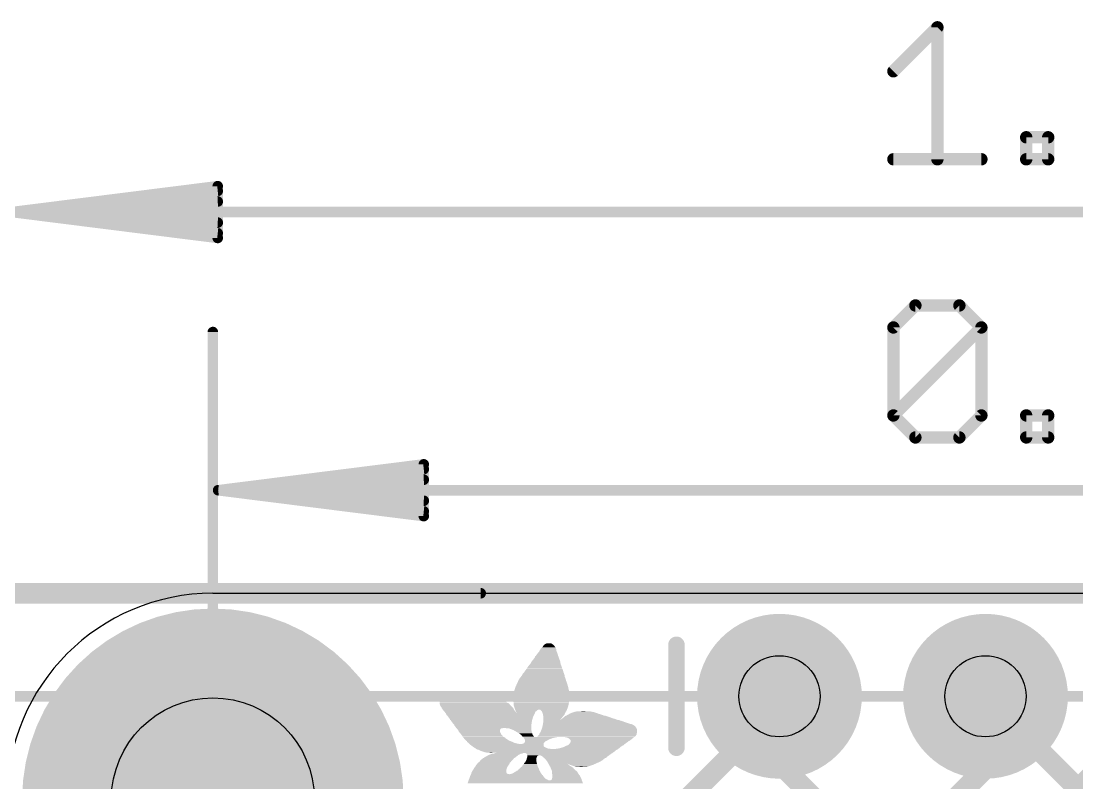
# Model space of a CAD drawing. Extents: x -13.3 to 27, y -0.1 to 27.4.
# Drawn here: x 0.18 to 13.19, y 17.98 to 27.37 of the extents above; entities that cross this region are included whole.
import ezdxf

# ---------------------------------------------------------------- set-up
doc = ezdxf.new("R2010")
doc.units = 0
for name, color, linetype in [('1', 12, 'CONTINUOUS'), ('16', 132, 'CONTINUOUS'), ('17', 110, 'CONTINUOUS'), ('20', 53, 'CONTINUOUS'), ('21', 40, 'CONTINUOUS'), ('29', 253, 'CONTINUOUS'), ('30', 253, 'CONTINUOUS'), ('39', 12, 'CONTINUOUS'), ('40', 132, 'CONTINUOUS'), ('41', 12, 'CONTINUOUS'), ('42', 132, 'CONTINUOUS'), ('44', 253, 'CONTINUOUS'), ('47', 253, 'CONTINUOUS'), ('51', 253, 'CONTINUOUS')]:
    doc.layers.add(name, color=color, linetype=linetype)

# ---------------------------------------------------------------- blocks, each defined once
blk = doc.blocks.new('RECT')
blk.add_solid([(-0.5, -0.5), (0.5, -0.5), (-0.5, 0.5), (0.5, 0.5)])
blk = doc.blocks.new('ROUNDP')
at = {"const_width": 0.5}
blk.add_lwpolyline([(0, -0.25, 1), (0, 0.25, 1), (0, -0.25)], format="xyb", dxfattribs=at)

msp = doc.modelspace()

# ---------------------------------------------------------------- linework, layer by layer
at = {"layer": '1', "const_width": 0.254}
for points in [[(0, 20.32), (26.67, 20.32)], [(9.525, 19.05), (9.525, 18.222)], [(12.065, 19.05), (13.335, 17.78)], [(9.525, 18.222), (11.43, 16.317)]]:
    msp.add_lwpolyline(points, dxfattribs=at)
at = {"layer": '1', "const_width": 0.127}
for points in [[(9.5885, 19.05, 1), (9.4615, 19.05)], [(12.1099, 19.0949, 1), (12.0201, 19.0051)], [(9.5699, 18.2669, 1), (9.4801, 18.1771)], [(9.4615, 18.222, 1), (9.5885, 18.222)]]:
    msp.add_lwpolyline(points, format="xyb", dxfattribs=at)
at = {"layer": '16', "const_width": 0.254}
for points in [[(0, 20.32), (26.67, 20.32)], [(9.271, 13.97), (14.351, 19.05)], [(9.525, 19.05), (9.525, 18.923)], [(12.065, 18.161), (12.065, 19.05)], [(9.525, 18.923), (7.112, 16.51)], [(8.255, 14.351), (12.065, 18.161)]]:
    msp.add_lwpolyline(points, dxfattribs=at)
at = {"layer": '16', "const_width": 0.127}
for points in [[(9.5885, 19.05, 1), (9.4615, 19.05)], [(12.1285, 19.05, 1), (12.0015, 19.05)], [(9.5699, 18.8781, 1), (9.4801, 18.9679)], [(9.4615, 18.923, 1), (9.5885, 18.923)], [(12.0015, 18.161, 1), (12.1285, 18.161)], [(12.1099, 18.1161, 1), (12.0201, 18.2059)]]:
    msp.add_lwpolyline(points, format="xyb", dxfattribs=at)
at = {"layer": '20'}
msp.add_line((2.54, 20.32), (24.13, 20.32), dxfattribs=at)
msp.add_arc((2.54, 17.78), 2.54, 90, 180, dxfattribs=at)
at = {"layer": '21', "const_width": 0.2032}
msp.add_lwpolyline([(2.54, 15.53, 1), (2.54, 20.03, 1), (2.54, 15.53)], format="xyb", dxfattribs=at)
at = {"layer": '39', "const_width": 2.032}
msp.add_lwpolyline([(2.54, 16.53, 1), (2.54, 19.03, 1), (2.54, 16.53)], format="xyb", dxfattribs=at)
at = {"layer": '40', "const_width": 2.032}
msp.add_lwpolyline([(2.54, 16.53, 1), (2.54, 19.03, 1), (2.54, 16.53)], format="xyb", dxfattribs=at)
at = {"layer": '41', "const_width": 2.032}
msp.add_lwpolyline([(2.54, 16.53, 1), (2.54, 19.03, 1), (2.54, 16.53)], format="xyb", dxfattribs=at)
at = {"layer": '42', "const_width": 2.032}
msp.add_lwpolyline([(2.54, 16.53, 1), (2.54, 19.03, 1), (2.54, 16.53)], format="xyb", dxfattribs=at)
at = {"layer": '44'}
for centre, radius in [((9.525, 19.05), 0.5), ((12.065, 19.05), 0.5), ((2.54, 17.78), 1.25)]:
    msp.add_circle(centre, radius, dxfattribs=at)
at = {"layer": '47'}
for points, const_width in [([(10.9298, 26.7544), (11.4721, 27.2967)], 0.1524), ([(11.4721, 27.2967), (11.4721, 25.6697)], 0.1524), ([(12.567, 25.6697), (12.567, 25.9409)], 0.1524), ([(12.567, 25.9409), (12.8381, 25.9409)], 0.1524), ([(12.8381, 25.9409), (12.8381, 25.6697)], 0.1524), ([(10.9298, 25.6697), (12.0145, 25.6697)], 0.1524), ([(12.8381, 25.6697), (12.567, 25.6697)], 0.1524), ([(0.065, 25.019), (2.6, 25.3382)], 0.13), ([(2.6, 25.3382), (2.6, 24.6998)], 0.13), ([(0.065, 25.019), (2.6, 25.279)], 0.13), ([(0.065, 25.019), (2.6, 25.149)], 0.13), ([(0.065, 25.019), (26.605, 25.019)], 0.13), ([(2.6, 24.6998), (0.065, 25.019)], 0.13), ([(2.6, 24.889), (0.065, 25.019)], 0.13), ([(2.6, 24.759), (0.065, 25.019)], 0.13), ([(10.9298, 23.5965), (11.201, 23.8677)], 0.1524), ([(11.201, 23.8677), (11.7433, 23.8677)], 0.1524), ([(11.7433, 23.8677), (12.0145, 23.5965)], 0.1524), ([(2.54, 17.78), (2.54, 23.54)], 0.13), ([(10.9298, 22.5119), (10.9298, 23.5965)], 0.1524), ([(10.9298, 22.5119), (12.0145, 23.5965)], 0.1524), ([(12.0145, 23.5965), (12.0145, 22.5119)], 0.1524), ([(11.201, 22.2407), (10.9298, 22.5119)], 0.1524), ([(12.0145, 22.5119), (11.7433, 22.2407)], 0.1524), ([(12.567, 22.2407), (12.567, 22.5119)], 0.1524), ([(12.567, 22.5119), (12.8381, 22.5119)], 0.1524), ([(12.8381, 22.5119), (12.8381, 22.2407)], 0.1524), ([(11.7433, 22.2407), (11.201, 22.2407)], 0.1524), ([(12.8381, 22.2407), (12.567, 22.2407)], 0.1524), ([(2.605, 21.59), (5.14, 21.9092)], 0.13), ([(2.605, 21.59), (5.14, 21.85)], 0.13), ([(5.14, 21.9092), (5.14, 21.2708)], 0.13), ([(2.605, 21.59), (5.14, 21.72)], 0.13), ([(2.605, 21.59), (24.065, 21.59)], 0.13), ([(5.14, 21.2708), (2.605, 21.59)], 0.13), ([(5.14, 21.46), (2.605, 21.59)], 0.13), ([(5.14, 21.33), (2.605, 21.59)], 0.13), ([(5.842, 20.32), (-12.872, 20.32)], 0.13), ([(13.335, 19.05), (-8.3, 19.05)], 0.13)]:
    msp.add_lwpolyline(points, dxfattribs=dict(at, const_width=const_width))
for points, const_width in [([(11.5102, 27.2967, 1), (11.434, 27.2967)], 0.0762), ([(11.4991, 27.2697, 1), (11.4452, 27.3236)], 0.0762), ([(10.9029, 26.7813, 1), (10.9568, 26.7274)], 0.0762), ([(12.6051, 25.9409, 1), (12.5289, 25.9409)], 0.0762), ([(12.567, 25.979, 1), (12.567, 25.9028)], 0.0762), ([(12.8762, 25.9409, 1), (12.8, 25.9409)], 0.0762), ([(12.8381, 25.9028, 1), (12.8381, 25.979)], 0.0762), ([(10.9298, 25.7078, 1), (10.9298, 25.6316)], 0.0762), ([(11.434, 25.6697, 1), (11.5102, 25.6697)], 0.0762), ([(12.0145, 25.6316, 1), (12.0145, 25.7078)], 0.0762), ([(12.567, 25.7078, 1), (12.567, 25.6316)], 0.0762), ([(12.5289, 25.6697, 1), (12.6051, 25.6697)], 0.0762), ([(12.8, 25.6697, 1), (12.8762, 25.6697)], 0.0762), ([(12.8381, 25.6316, 1), (12.8381, 25.7078)], 0.0762), ([(2.6325, 25.3382, 1), (2.5675, 25.3382)], 0.065), ([(2.6041, 25.306, 1), (2.5959, 25.3705)], 0.065), ([(2.6033, 25.2467, 1), (2.5967, 25.3113)], 0.065), ([(2.6017, 25.1165, 1), (2.5983, 25.1815)], 0.065), ([(2.5983, 24.8565, 1), (2.6017, 24.9215)], 0.065), ([(2.5675, 24.6998, 1), (2.6325, 24.6998)], 0.065), ([(2.5959, 24.6675, 1), (2.6041, 24.732)], 0.065), ([(2.5967, 24.7267, 1), (2.6033, 24.7913)], 0.065), ([(11.201, 23.9058, 1), (11.201, 23.8296)], 0.0762), ([(11.2279, 23.8407, 1), (11.174, 23.8946)], 0.0762), ([(11.7702, 23.8946, 1), (11.7164, 23.8407)], 0.0762), ([(11.7433, 23.8296, 1), (11.7433, 23.9058)], 0.0762), ([(2.5725, 23.54, 1), (2.5075, 23.54)], 0.065), ([(10.9679, 23.5965, 1), (10.8917, 23.5965)], 0.0762), ([(10.9029, 23.6235, 1), (10.9568, 23.5696)], 0.0762), ([(12.0526, 23.5965, 1), (11.9764, 23.5965)], 0.0762), ([(12.0414, 23.5696, 1), (11.9875, 23.6235)], 0.0762), ([(11.9875, 23.5696, 1), (12.0414, 23.6235)], 0.0762), ([(10.9568, 22.5388, 1), (10.9029, 22.4849)], 0.0762), ([(10.9029, 22.5388, 1), (10.9568, 22.4849)], 0.0762), ([(10.8917, 22.5119, 1), (10.9679, 22.5119)], 0.0762), ([(11.9764, 22.5119, 1), (12.0526, 22.5119)], 0.0762), ([(12.0414, 22.4849, 1), (11.9875, 22.5388)], 0.0762), ([(12.6051, 22.5119, 1), (12.5289, 22.5119)], 0.0762), ([(12.567, 22.55, 1), (12.567, 22.4738)], 0.0762), ([(12.8762, 22.5119, 1), (12.8, 22.5119)], 0.0762), ([(12.8381, 22.4738, 1), (12.8381, 22.55)], 0.0762), ([(11.201, 22.2788, 1), (11.201, 22.2026)], 0.0762), ([(11.174, 22.2138, 1), (11.2279, 22.2676)], 0.0762), ([(11.7164, 22.2676, 1), (11.7702, 22.2138)], 0.0762), ([(11.7433, 22.2026, 1), (11.7433, 22.2788)], 0.0762), ([(12.567, 22.2788, 1), (12.567, 22.2026)], 0.0762), ([(12.5289, 22.2407, 1), (12.6051, 22.2407)], 0.0762), ([(12.8, 22.2407, 1), (12.8762, 22.2407)], 0.0762), ([(12.8381, 22.2026, 1), (12.8381, 22.2788)], 0.0762), ([(5.1725, 21.9092, 1), (5.1075, 21.9092)], 0.065), ([(5.1441, 21.877, 1), (5.1359, 21.9415)], 0.065), ([(5.1433, 21.8177, 1), (5.1367, 21.8823)], 0.065), ([(5.1417, 21.6875, 1), (5.1383, 21.7525)], 0.065), ([(2.605, 21.6225, 1), (2.605, 21.5575)], 0.065), ([(2.6091, 21.6222, 1), (2.6009, 21.5578)], 0.065), ([(2.6033, 21.6225, 1), (2.6067, 21.5575)], 0.065), ([(2.6067, 21.6225, 1), (2.6033, 21.5575)], 0.065), ([(2.6083, 21.6223, 1), (2.6017, 21.5577)], 0.065), ([(2.6017, 21.6223, 1), (2.6083, 21.5577)], 0.065), ([(2.6009, 21.6222, 1), (2.6091, 21.5578)], 0.065), ([(5.1383, 21.4275, 1), (5.1417, 21.4925)], 0.065), ([(5.1367, 21.2977, 1), (5.1433, 21.3623)], 0.065), ([(5.1075, 21.2708, 1), (5.1725, 21.2708)], 0.065), ([(5.1359, 21.2385, 1), (5.1441, 21.303)], 0.065), ([(5.842, 20.2875, 1), (5.842, 20.3525)], 0.065)]:
    msp.add_lwpolyline(points, format="xyb", dxfattribs=dict(at, const_width=const_width))
at = {"layer": '51', "const_width": 0.2032}
msp.add_lwpolyline([(8.255, 19.685), (8.255, 18.415)], dxfattribs=at)
at = {"layer": '51', "const_width": 0.1016}
for points in [[(8.3058, 19.685, 1), (8.2042, 19.685)], [(8.2042, 18.415, 1), (8.3058, 18.415)]]:
    msp.add_lwpolyline(points, format="xyb", dxfattribs=at)

# ---------------------------------------------------------------- block references
at = {"layer": '17', "xscale": 1.9304, "yscale": 1.9304, "rotation": 90}
for p in [(9.525, 19.05), (9.525, 19.05), (12.065, 19.05), (12.065, 19.05)]:
    msp.add_blockref('ROUNDP', p, dxfattribs=at)
at = {"layer": '17', "xscale": 4, "yscale": 4}
msp.add_blockref('ROUNDP', (2.54, 17.78), dxfattribs=at)
msp.add_blockref('ROUNDP', (2.54, 17.78), dxfattribs=at)
at = {"layer": '21'}
for p, xscale, yscale in [((6.6789, 19.6532), 0.1638, 0.0039), ((6.6808, 19.6571), 0.16, 0.0038), ((6.6808, 19.6609), 0.1524, 0.0038), ((6.6808, 19.6685), 0.1448, 0.0038), ((6.6808, 19.6647), 0.1448, 0.0038), ((6.6809, 19.6723), 0.1371, 0.0038), ((6.6809, 19.6761), 0.1295, 0.0038), ((6.6809, 19.6799), 0.1219, 0.0038), ((6.6809, 19.6837), 0.1143, 0.0038), ((6.6828, 19.6875), 0.1029, 0.0038), ((6.6809, 19.6913), 0.0915, 0.0039), ((6.6808, 19.6952), 0.0762, 0.0038), ((6.6809, 19.699), 0.0609, 0.0038), ((6.6771, 19.7028), 0.0305, 0.0038), ((6.6542, 19.5275), 0.2972, 0.0038), ((6.6561, 19.5237), 0.301, 0.0038), ((6.6561, 19.5313), 0.2934, 0.0038), ((6.658, 19.5351), 0.2896, 0.0038), ((6.6561, 19.5389), 0.2857, 0.0039), ((6.658, 19.5428), 0.2819, 0.0038), ((6.6599, 19.5466), 0.2781, 0.0038), ((6.6599, 19.5542), 0.2705, 0.0038), ((6.6599, 19.5504), 0.2705, 0.0038), ((6.6618, 19.558), 0.2667, 0.0038), ((6.6618, 19.5656), 0.2591, 0.0038), ((6.6637, 19.5618), 0.2629, 0.0038), ((6.6637, 19.5694), 0.2552, 0.0038), ((6.6656, 19.5732), 0.2514, 0.0038), ((6.6656, 19.5809), 0.2438, 0.0038), ((6.6656, 19.577), 0.2438, 0.0039), ((6.6675, 19.5847), 0.24, 0.0038), ((6.6675, 19.5885), 0.2324, 0.0038), ((6.6694, 19.5961), 0.2286, 0.0038), ((6.6694, 19.5923), 0.2286, 0.0038), ((6.6694, 19.5999), 0.221, 0.0038), ((6.6713, 19.6075), 0.2172, 0.0038), ((6.6713, 19.6037), 0.2172, 0.0038), ((6.6713, 19.6113), 0.2096, 0.0038), ((6.6732, 19.6151), 0.2058, 0.0039), ((6.6733, 19.6228), 0.1981, 0.0038), ((6.6752, 19.619), 0.2019, 0.0038), ((6.6752, 19.6266), 0.1943, 0.0038), ((6.6752, 19.6342), 0.1867, 0.0038), ((6.6771, 19.6304), 0.1905, 0.0038), ((6.6771, 19.638), 0.1829, 0.0038), ((6.6771, 19.6418), 0.1753, 0.0038), ((6.679, 19.6494), 0.1715, 0.0038), ((6.679, 19.6456), 0.1715, 0.0038), ((6.6294, 19.3942), 0.4382, 0.0038), ((6.6294, 19.398), 0.4306, 0.0038), ((6.6313, 19.4056), 0.4268, 0.0038), ((6.6313, 19.4018), 0.4268, 0.0038), ((6.6314, 19.4094), 0.4191, 0.0038), ((6.6333, 19.417), 0.4153, 0.0038), ((6.6333, 19.4132), 0.4153, 0.0038), ((6.6332, 19.4208), 0.4076, 0.0038), ((6.6351, 19.4246), 0.4038, 0.0039), ((6.6351, 19.4323), 0.3962, 0.0038), ((6.637, 19.4285), 0.4, 0.0038), ((6.637, 19.4361), 0.3924, 0.0038), ((6.6389, 19.4399), 0.3886, 0.0038), ((6.6389, 19.4475), 0.381, 0.0038), ((6.6389, 19.4437), 0.381, 0.0038), ((6.6408, 19.4513), 0.3772, 0.0038), ((6.6408, 19.4589), 0.3696, 0.0038), ((6.6427, 19.4551), 0.3734, 0.0038), ((6.6428, 19.4627), 0.3657, 0.0039), ((6.6447, 19.4666), 0.3619, 0.0038), ((6.6447, 19.4742), 0.3543, 0.0038), ((6.6447, 19.4704), 0.3543, 0.0038), ((6.6466, 19.478), 0.3505, 0.0038), ((6.6466, 19.4856), 0.3429, 0.0038), ((6.6466, 19.4818), 0.3429, 0.0038), ((6.6485, 19.4894), 0.3391, 0.0038), ((6.6485, 19.4932), 0.3315, 0.0038), ((6.6504, 19.5008), 0.3277, 0.0039), ((6.6504, 19.497), 0.3277, 0.0038), ((6.6504, 19.5047), 0.3201, 0.0038), ((6.6523, 19.5123), 0.3163, 0.0038), ((6.6523, 19.5085), 0.3163, 0.0038), ((6.6523, 19.5161), 0.3086, 0.0038), ((6.6542, 19.5199), 0.3048, 0.0038), ((6.6047, 19.2646), 0.5715, 0.0038), ((6.6047, 19.2722), 0.5639, 0.0039), ((6.6047, 19.2684), 0.5639, 0.0038), ((6.6066, 19.2761), 0.5601, 0.0038), ((6.6066, 19.2837), 0.5525, 0.0038), ((6.6066, 19.2799), 0.5525, 0.0038), ((6.6085, 19.2875), 0.5487, 0.0038), ((6.6085, 19.2951), 0.5411, 0.0038), ((6.6085, 19.2913), 0.5411, 0.0038), ((6.6104, 19.2989), 0.5373, 0.0038), ((6.6104, 19.3027), 0.5295, 0.0038), ((6.6123, 19.3103), 0.5257, 0.0039), ((6.6123, 19.3065), 0.5257, 0.0038), ((6.6123, 19.3142), 0.5181, 0.0038), ((6.6142, 19.318), 0.5143, 0.0038), ((6.6142, 19.3256), 0.5067, 0.0038), ((6.6161, 19.3218), 0.5105, 0.0038), ((6.6161, 19.3294), 0.5029, 0.0038), ((6.6161, 19.337), 0.4953, 0.0038), ((6.618, 19.3332), 0.4991, 0.0038), ((6.618, 19.3408), 0.4915, 0.0038), ((6.6199, 19.3446), 0.4877, 0.0038), ((6.6199, 19.3523), 0.4801, 0.0038), ((6.6199, 19.3484), 0.4801, 0.0039), ((6.6218, 19.3561), 0.4762, 0.0038), ((6.6218, 19.3637), 0.4686, 0.0038), ((6.6237, 19.3599), 0.4724, 0.0038), ((6.6237, 19.3675), 0.4648, 0.0038), ((6.6256, 19.3713), 0.461, 0.0038), ((6.6256, 19.3789), 0.4534, 0.0038), ((6.6256, 19.3751), 0.4534, 0.0038), ((6.6275, 19.3827), 0.4496, 0.0038), ((6.6275, 19.3904), 0.442, 0.0038), ((6.6275, 19.3865), 0.442, 0.0039), ((6.5932, 19.1389), 0.663, 0.0038), ((6.5932, 19.1351), 0.663, 0.0038), ((6.5932, 19.1313), 0.663, 0.0038), ((6.5932, 19.1503), 0.6554, 0.0038), ((6.5932, 19.1465), 0.6554, 0.0038), ((6.5951, 19.1427), 0.6592, 0.0038), ((6.5952, 19.1618), 0.6515, 0.0038), ((6.5952, 19.1579), 0.6515, 0.0039), ((6.5952, 19.1541), 0.6515, 0.0038), ((6.5952, 19.1732), 0.6439, 0.0038), ((6.5952, 19.1694), 0.6439, 0.0038), ((6.5952, 19.1656), 0.6439, 0.0038), ((6.5951, 19.1808), 0.6362, 0.0038), ((6.5971, 19.177), 0.6401, 0.0038), ((6.597, 19.1922), 0.6324, 0.0038), ((6.597, 19.1884), 0.6324, 0.0038), ((6.597, 19.1846), 0.6324, 0.0038), ((6.597, 19.1999), 0.6248, 0.0038), ((6.597, 19.196), 0.6248, 0.0039), ((6.597, 19.2075), 0.6172, 0.0038), ((6.5989, 19.2037), 0.621, 0.0038), ((6.5989, 19.2151), 0.6134, 0.0038), ((6.5989, 19.2113), 0.6134, 0.0038), ((6.5989, 19.2227), 0.6058, 0.0038), ((6.5989, 19.2189), 0.6058, 0.0038), ((6.5989, 19.2303), 0.5982, 0.0038), ((6.6008, 19.2265), 0.602, 0.0038), ((6.6008, 19.238), 0.5944, 0.0038), ((6.6008, 19.2341), 0.5944, 0.0039), ((6.6009, 19.2456), 0.5867, 0.0038), ((6.6009, 19.2418), 0.5867, 0.0038), ((6.6028, 19.2532), 0.5829, 0.0038), ((6.6028, 19.2494), 0.5829, 0.0038), ((6.6028, 19.257), 0.5753, 0.0038), ((6.6047, 19.2608), 0.5715, 0.0038), ((5.734, 19.0017), 0.7887, 0.0038), ((5.7321, 19.0055), 0.7773, 0.0039), ((5.7245, 19.0132), 0.762, 0.0038), ((5.7283, 19.0094), 0.7696, 0.0038), ((5.7226, 19.017), 0.7506, 0.0038), ((5.715, 19.0246), 0.7278, 0.0038), ((5.7188, 19.0208), 0.7354, 0.0038), ((5.7112, 19.0284), 0.7124, 0.0038), ((5.7017, 19.036), 0.6858, 0.0038), ((5.7074, 19.0322), 0.6972, 0.0038), ((5.6978, 19.0398), 0.6705, 0.0038), ((5.694, 19.0436), 0.6477, 0.0039), ((5.6884, 19.0475), 0.6287, 0.0038), ((5.6845, 19.0513), 0.6058, 0.0038), ((5.6769, 19.0551), 0.5754, 0.0038), ((5.6693, 19.0589), 0.5372, 0.0038), ((5.5817, 19.0627), 0.3009, 0.0038), ((6.5875, 19.0513), 0.6896, 0.0038), ((6.5875, 19.0475), 0.6896, 0.0038), ((6.5875, 19.0436), 0.6896, 0.0039), ((6.5875, 19.0398), 0.6896, 0.0038), ((6.5875, 19.036), 0.6896, 0.0038), ((6.5875, 19.0322), 0.6896, 0.0038), ((6.5875, 19.0284), 0.6896, 0.0038), ((6.5875, 19.0246), 0.6896, 0.0038), ((6.5875, 19.0208), 0.6896, 0.0038), ((6.5875, 19.017), 0.6896, 0.0038), ((6.5875, 19.0132), 0.6896, 0.0038), ((6.5875, 19.0094), 0.6896, 0.0038), ((6.5875, 19.0055), 0.6896, 0.0039), ((6.5875, 19.0017), 0.6896, 0.0038), ((6.5894, 19.0779), 0.6858, 0.0038), ((6.5894, 19.0741), 0.6858, 0.0038), ((6.5894, 19.0703), 0.6858, 0.0038), ((6.5894, 19.0665), 0.6858, 0.0038), ((6.5894, 19.0627), 0.6858, 0.0038), ((6.5894, 19.0589), 0.6858, 0.0038), ((6.5894, 19.0551), 0.6858, 0.0038), ((6.5894, 19.097), 0.6782, 0.0038), ((6.5913, 19.0932), 0.682, 0.0038), ((6.5913, 19.0894), 0.682, 0.0038), ((6.5913, 19.0856), 0.682, 0.0038), ((6.5913, 19.0817), 0.682, 0.0039), ((6.5913, 19.1122), 0.6744, 0.0038), ((6.5913, 19.1084), 0.6744, 0.0038), ((6.5913, 19.1046), 0.6744, 0.0038), ((6.5913, 19.1008), 0.6744, 0.0038), ((6.5913, 19.1275), 0.6668, 0.0038), ((6.5932, 19.1237), 0.6706, 0.0038), ((6.5932, 19.1198), 0.6706, 0.0039), ((6.5932, 19.116), 0.6706, 0.0038), ((5.7531, 18.9713), 0.842, 0.0038), ((5.7378, 18.9941), 0.8039, 0.0038), ((5.7416, 18.9903), 0.8115, 0.0038), ((5.7435, 18.9865), 0.8153, 0.0038), ((5.7645, 18.956), 0.8573, 0.0038), ((5.7664, 18.9522), 0.8611, 0.0038), ((5.7474, 18.9827), 0.823, 0.0038), ((5.7493, 18.9789), 0.8268, 0.0038), ((5.7531, 18.9751), 0.8344, 0.0038), ((5.7569, 18.9674), 0.842, 0.0039), ((5.7588, 18.9636), 0.8458, 0.0038), ((5.7626, 18.9598), 0.8534, 0.0038), ((5.7359, 18.9979), 0.7925, 0.0038), ((5.7702, 18.9484), 0.8611, 0.0038), ((5.7721, 18.9446), 0.8649, 0.0038), ((5.774, 18.9408), 0.8687, 0.0038), ((5.7778, 18.937), 0.8687, 0.0038), ((5.7797, 18.9332), 0.8725, 0.0038), ((5.7835, 18.9293), 0.8725, 0.0039), ((5.7854, 18.9255), 0.8763, 0.0038), ((5.7893, 18.9217), 0.8763, 0.0038), ((5.7932, 18.9179), 0.8763, 0.0038), ((5.7932, 18.9141), 0.8763, 0.0038), ((5.797, 18.9103), 0.8763, 0.0038), ((5.8007, 18.9065), 0.8763, 0.0038), ((5.8026, 18.9027), 0.8801, 0.0038), ((5.8045, 18.8989), 0.8763, 0.0038), ((5.8083, 18.8951), 0.8763, 0.0038), ((5.8102, 18.8912), 0.8801, 0.0039), ((5.814, 18.8874), 0.8801, 0.0038), ((5.8159, 18.8836), 0.8763, 0.0038), ((5.8197, 18.8798), 0.8763, 0.0038), ((5.8216, 18.876), 0.8801, 0.0038), ((5.8236, 18.8722), 0.8763, 0.0038), ((6.5875, 18.9979), 0.6896, 0.0038), ((6.5875, 18.9941), 0.6896, 0.0038), ((6.5875, 18.9903), 0.6896, 0.0038), ((6.5875, 18.9865), 0.6896, 0.0038), ((6.5856, 18.9827), 0.6858, 0.0038), ((6.5875, 18.9789), 0.682, 0.0038), ((6.5875, 18.9751), 0.682, 0.0038), ((6.5875, 18.9713), 0.682, 0.0038), ((6.5875, 18.9674), 0.682, 0.0039), ((6.5875, 18.9636), 0.682, 0.0038), ((6.5856, 18.9598), 0.6782, 0.0038), ((6.5856, 18.956), 0.6782, 0.0038), ((6.5875, 18.9522), 0.6744, 0.0038), ((6.5875, 18.9484), 0.6744, 0.0038), ((6.5875, 18.9446), 0.6744, 0.0038), ((6.5856, 18.9408), 0.6706, 0.0038), ((6.5856, 18.937), 0.6706, 0.0038), ((6.5875, 18.9332), 0.6668, 0.0038), ((6.5875, 18.9293), 0.6668, 0.0039), ((6.5856, 18.9255), 0.663, 0.0038), ((6.5875, 18.9217), 0.6592, 0.0038), ((6.5875, 18.9179), 0.6592, 0.0038), ((6.5875, 18.9141), 0.6592, 0.0038), ((6.5856, 18.9103), 0.6553, 0.0038), ((6.5875, 18.9065), 0.6515, 0.0038), ((6.5875, 18.9027), 0.6515, 0.0038), ((6.5856, 18.8989), 0.6477, 0.0038), ((6.5875, 18.8951), 0.6439, 0.0038), ((6.5856, 18.8912), 0.6401, 0.0039), ((6.5856, 18.8874), 0.6401, 0.0038), ((6.4085, 18.8836), 0.2781, 0.0038), ((6.4047, 18.8798), 0.2705, 0.0038), ((6.4047, 18.876), 0.2629, 0.0038), ((6.4027, 18.8722), 0.259, 0.0038), ((6.7418, 18.8836), 0.3276, 0.0038), ((6.7418, 18.8798), 0.32, 0.0038), ((6.7437, 18.876), 0.3162, 0.0038), ((6.7437, 18.8722), 0.3086, 0.0038), ((5.8274, 18.8684), 0.8763, 0.0038), ((5.8313, 18.8646), 0.8763, 0.0038), ((5.8313, 18.8608), 0.8763, 0.0038), ((5.835, 18.857), 0.8763, 0.0038), ((5.8388, 18.8531), 0.8763, 0.0039), ((5.8388, 18.8493), 0.8763, 0.0038), ((5.8426, 18.8455), 0.8763, 0.0038), ((5.9588, 18.8417), 1.1011, 0.0038), ((5.9588, 18.8379), 1.0935, 0.0038), ((5.9588, 18.8341), 1.0935, 0.0038), ((5.9588, 18.8303), 1.0859, 0.0038), ((5.9607, 18.8265), 1.0821, 0.0038), ((5.9607, 18.8227), 1.0745, 0.0038), ((5.9607, 18.8189), 1.0745, 0.0038), ((5.9607, 18.815), 1.0668, 0.0039), ((5.9627, 18.8112), 1.0629, 0.0038), ((5.9646, 18.8074), 1.0591, 0.0038), ((5.9627, 18.8036), 1.0553, 0.0038), ((5.9646, 18.7998), 1.0515, 0.0038), ((5.9646, 18.796), 1.0439, 0.0038), ((5.9646, 18.7922), 1.0439, 0.0038), ((5.9665, 18.7884), 1.0401, 0.0038), ((5.9665, 18.7846), 1.0325, 0.0038), ((5.9684, 18.7808), 1.0287, 0.0038), ((5.9684, 18.7769), 1.0287, 0.0039), ((5.9703, 18.7731), 1.0249, 0.0038), ((5.9703, 18.7693), 1.0173, 0.0038), ((5.9722, 18.7655), 1.0135, 0.0038), ((5.9722, 18.7617), 1.0135, 0.0038), ((5.9741, 18.7579), 1.0096, 0.0038), ((5.9741, 18.7541), 1.002, 0.0038), ((5.976, 18.7503), 0.9982, 0.0038), ((5.976, 18.7465), 0.9982, 0.0038), ((5.9779, 18.7427), 0.9944, 0.0038), ((6.4008, 18.8684), 0.2552, 0.0038), ((6.4008, 18.8646), 0.2476, 0.0038), ((6.3989, 18.8608), 0.2438, 0.0038), ((6.397, 18.857), 0.24, 0.0038), ((6.3989, 18.8531), 0.2362, 0.0039), ((6.397, 18.8493), 0.2324, 0.0038), ((6.397, 18.8455), 0.2248, 0.0038), ((6.7456, 18.8684), 0.3048, 0.0038), ((6.7437, 18.8646), 0.301, 0.0038), ((6.7456, 18.8608), 0.2972, 0.0038), ((6.7437, 18.857), 0.2934, 0.0038), ((6.7456, 18.8531), 0.2896, 0.0039), ((6.7437, 18.8493), 0.2858, 0.0038), ((6.7437, 18.8455), 0.2858, 0.0038), ((6.7437, 18.8417), 0.2782, 0.0038), ((6.7437, 18.8379), 0.2782, 0.0038), ((6.7418, 18.8341), 0.2744, 0.0038), ((6.7418, 18.8303), 0.2667, 0.0038), ((6.7418, 18.8265), 0.2667, 0.0038), ((6.7399, 18.8227), 0.2629, 0.0038), ((6.738, 18.8189), 0.2591, 0.0038), ((6.738, 18.815), 0.2591, 0.0039), ((6.7361, 18.8112), 0.2553, 0.0038), ((6.7361, 18.8074), 0.2476, 0.0038), ((6.7342, 18.8036), 0.2438, 0.0038), ((6.7342, 18.7998), 0.2438, 0.0038), ((6.7323, 18.796), 0.24, 0.0038), ((6.7304, 18.7922), 0.2362, 0.0038), ((6.7285, 18.7884), 0.2324, 0.0038), ((6.7285, 18.7846), 0.2324, 0.0038), ((6.7266, 18.7808), 0.2286, 0.0038), ((7.0809, 18.7541), 0.9372, 0.0038), ((7.0866, 18.7503), 0.9486, 0.0038), ((7.0943, 18.7465), 0.9639, 0.0038), ((7.1, 18.7427), 0.9753, 0.0038), ((6.7247, 18.7769), 0.2247, 0.0039), ((6.7228, 18.7731), 0.2209, 0.0038), ((6.7209, 18.7693), 0.2171, 0.0038), ((6.7209, 18.7655), 0.2171, 0.0038), ((6.719, 18.7617), 0.2133, 0.0038), ((6.7171, 18.7579), 0.2095, 0.0038), ((7.1819, 18.7579), 0.7125, 0.0038), ((7.1781, 18.7617), 0.6973, 0.0038), ((7.1742, 18.7655), 0.682, 0.0038), ((7.1704, 18.7693), 0.6668, 0.0038), ((7.1686, 18.7731), 0.6477, 0.0038), ((7.1628, 18.7769), 0.6286, 0.0039), ((7.159, 18.7808), 0.6134, 0.0038), ((7.1552, 18.7846), 0.5982, 0.0038), ((7.1533, 18.7884), 0.5791, 0.0038), ((7.1495, 18.7922), 0.5639, 0.0038), ((7.1457, 18.796), 0.5487, 0.0038), ((7.1438, 18.7998), 0.5295, 0.0038), ((7.1381, 18.8036), 0.5105, 0.0038), ((7.1362, 18.8074), 0.4915, 0.0038), ((7.1323, 18.8112), 0.4762, 0.0038), ((7.1304, 18.815), 0.4572, 0.0039), ((7.1266, 18.8189), 0.442, 0.0038), ((7.1247, 18.8227), 0.423, 0.0038), ((7.1228, 18.8265), 0.4038, 0.0038), ((7.1209, 18.8303), 0.3848, 0.0038), ((7.1171, 18.8341), 0.362, 0.0038), ((7.1152, 18.8379), 0.3429, 0.0038), ((7.1152, 18.8417), 0.32, 0.0038), ((7.1133, 18.8455), 0.301, 0.0038), ((7.1133, 18.8493), 0.2781, 0.0038), ((7.1133, 18.8531), 0.2477, 0.0039), ((7.1095, 18.857), 0.2171, 0.0038), ((7.1095, 18.8608), 0.1791, 0.0038), ((7.1076, 18.8646), 0.1295, 0.0038), ((7.1057, 18.8684), 0.0495, 0.0038), ((5.9798, 18.7388), 0.9906, 0.0039), ((5.9779, 18.735), 0.9868, 0.0038), ((5.9798, 18.7312), 0.983, 0.0038), ((5.9817, 18.7274), 0.9792, 0.0038), ((5.9836, 18.7236), 0.9754, 0.0038), ((5.9836, 18.7198), 0.9754, 0.0038), ((5.9855, 18.716), 0.9716, 0.0038), ((5.9874, 18.7122), 0.9678, 0.0038), ((5.9874, 18.7084), 0.9601, 0.0038), ((5.9874, 18.7046), 0.9601, 0.0038), ((5.9893, 18.7007), 0.9563, 0.0039), ((5.9912, 18.6969), 0.9525, 0.0038), ((5.9931, 18.6931), 0.9487, 0.0038), ((5.9931, 18.6893), 0.9487, 0.0038), ((5.995, 18.6855), 0.9449, 0.0038), ((5.997, 18.6817), 0.9411, 0.0038), ((5.9989, 18.6779), 0.9373, 0.0038), ((5.9989, 18.6741), 0.9373, 0.0038), ((6.0008, 18.6703), 0.9335, 0.0038), ((6.0027, 18.6665), 0.9297, 0.0038), ((6.0027, 18.6626), 0.9297, 0.0039), ((5.8274, 18.6588), 0.5715, 0.0038), ((5.8217, 18.655), 0.5524, 0.0038), ((5.8198, 18.6512), 0.541, 0.0038), ((5.8179, 18.6474), 0.5372, 0.0038), ((5.8179, 18.6436), 0.5296, 0.0038), ((5.8198, 18.6398), 0.5258, 0.0038), ((5.8198, 18.636), 0.5182, 0.0038), ((5.8198, 18.6322), 0.5182, 0.0038), ((5.8217, 18.6284), 0.5144, 0.0038), ((5.8236, 18.6245), 0.5106, 0.0039), ((5.8255, 18.6207), 0.5068, 0.0038), ((5.8255, 18.6169), 0.5068, 0.0038), ((5.8274, 18.6131), 0.503, 0.0038), ((6.3113, 18.6588), 0.3124, 0.0038), ((6.3227, 18.655), 0.2896, 0.0038), ((6.3304, 18.6512), 0.2743, 0.0038), ((6.3361, 18.6474), 0.2629, 0.0038), ((6.3418, 18.6436), 0.2515, 0.0038), ((6.3475, 18.6398), 0.2401, 0.0038), ((6.3513, 18.636), 0.2324, 0.0038), ((6.357, 18.6322), 0.221, 0.0038), ((6.3608, 18.6284), 0.2134, 0.0038), ((6.3665, 18.6245), 0.2096, 0.0039), ((6.3704, 18.6207), 0.2019, 0.0038), ((6.3742, 18.6169), 0.1943, 0.0038), ((6.3761, 18.6131), 0.1905, 0.0038), ((7.1762, 18.6169), 1.1887, 0.0038), ((7.1762, 18.6131), 1.1887, 0.0038), ((7.1762, 18.6284), 1.1811, 0.0038), ((7.1762, 18.6245), 1.1811, 0.0039), ((7.1781, 18.6207), 1.1849, 0.0038), ((7.1781, 18.636), 1.1773, 0.0038), ((7.1781, 18.6322), 1.1773, 0.0038), ((7.1781, 18.6474), 1.1697, 0.0038), ((7.18, 18.6436), 1.1735, 0.0038), ((7.18, 18.6398), 1.1735, 0.0038), ((7.1781, 18.6626), 1.1621, 0.0039), ((7.1781, 18.6588), 1.1621, 0.0038), ((7.18, 18.655), 1.1659, 0.0038), ((7.18, 18.6512), 1.1659, 0.0038), ((7.1742, 18.6779), 1.1468, 0.0038), ((7.1761, 18.6741), 1.1506, 0.0038), ((7.1761, 18.6703), 1.1506, 0.0038), ((7.1781, 18.6665), 1.1545, 0.0038), ((7.1628, 18.6969), 1.1164, 0.0038), ((7.1666, 18.6931), 1.124, 0.0038), ((7.1685, 18.6893), 1.1278, 0.0038), ((7.1723, 18.6855), 1.1354, 0.0038), ((7.1742, 18.6817), 1.1392, 0.0038), ((7.1551, 18.7046), 1.0935, 0.0038), ((7.1608, 18.7007), 1.1049, 0.0039), ((7.1266, 18.7236), 1.0364, 0.0038), ((7.1323, 18.7198), 1.0478, 0.0038), ((7.1399, 18.716), 1.063, 0.0038), ((7.1457, 18.7122), 1.0745, 0.0038), ((7.1514, 18.7084), 1.0859, 0.0038), ((7.1057, 18.7388), 0.9867, 0.0039), ((7.1114, 18.735), 0.9982, 0.0038), ((7.1171, 18.7312), 1.0096, 0.0038), ((7.1228, 18.7274), 1.021, 0.0038), ((5.8293, 18.6093), 0.4992, 0.0038), ((5.8312, 18.6055), 0.503, 0.0038), ((5.8332, 18.6017), 0.4991, 0.0038), ((5.8369, 18.5979), 0.4991, 0.0038), ((5.8388, 18.5941), 0.4953, 0.0038), ((5.8407, 18.5903), 0.4991, 0.0038), ((5.8445, 18.5864), 0.4991, 0.0039), ((5.8464, 18.5826), 0.4953, 0.0038), ((5.8502, 18.5788), 0.4953, 0.0038), ((5.8521, 18.575), 0.4991, 0.0038), ((5.8559, 18.5712), 0.4991, 0.0038), ((5.8598, 18.5674), 0.4991, 0.0038), ((5.8636, 18.5636), 0.4991, 0.0038), ((5.8655, 18.5598), 0.503, 0.0038), ((5.8693, 18.556), 0.503, 0.0038), ((5.8731, 18.5522), 0.5029, 0.0038), ((5.875, 18.5483), 0.5067, 0.0039), ((5.8788, 18.5445), 0.5067, 0.0038), ((5.8826, 18.5407), 0.5067, 0.0038), ((5.8883, 18.5369), 0.5105, 0.0038), ((5.8921, 18.5331), 0.5105, 0.0038), ((5.896, 18.5293), 0.5182, 0.0038), ((5.8998, 18.5255), 0.5182, 0.0038), ((5.9055, 18.5217), 0.522, 0.0038), ((5.9093, 18.5179), 0.522, 0.0038), ((5.915, 18.5141), 0.5258, 0.0038), ((5.9188, 18.5102), 0.5258, 0.0039), ((5.9245, 18.5064), 0.5295, 0.0038), ((5.9303, 18.5026), 0.5334, 0.0038), ((5.936, 18.4988), 0.5372, 0.0038), ((5.9417, 18.495), 0.541, 0.0038), ((5.9455, 18.4912), 0.5486, 0.0038), ((5.9531, 18.4874), 0.5563, 0.0038), ((5.9588, 18.4836), 0.5601, 0.0038), ((6.3799, 18.6093), 0.1829, 0.0038), ((6.3856, 18.6055), 0.1791, 0.0038), ((6.3875, 18.6017), 0.1753, 0.0038), ((6.3913, 18.5979), 0.1676, 0.0038), ((6.3932, 18.5941), 0.1638, 0.0038), ((6.3989, 18.5903), 0.16, 0.0038), ((6.4008, 18.5864), 0.1562, 0.0039), ((6.4027, 18.5826), 0.1524, 0.0038), ((6.4084, 18.5788), 0.1486, 0.0038), ((6.4103, 18.575), 0.1448, 0.0038), ((6.4141, 18.5712), 0.1448, 0.0038), ((6.418, 18.5674), 0.1447, 0.0038), ((6.4199, 18.5636), 0.1409, 0.0038), ((6.4237, 18.5598), 0.1409, 0.0038), ((6.4275, 18.556), 0.141, 0.0038), ((6.4332, 18.5522), 0.1448, 0.0038), ((7.0504, 18.5483), 1.3716, 0.0039), ((6.5761, 18.5445), 0.4153, 0.0038), ((6.5665, 18.5407), 0.3886, 0.0038), ((6.557, 18.5369), 0.3696, 0.0038), ((6.5513, 18.5331), 0.3506, 0.0038), ((6.5475, 18.5293), 0.3353, 0.0038), ((6.5418, 18.5255), 0.3239, 0.0038), ((6.538, 18.5217), 0.3086, 0.0038), ((6.5075, 18.4836), 0.2476, 0.0038), ((6.5342, 18.5179), 0.3009, 0.0038), ((6.5151, 18.495), 0.2552, 0.0038), ((6.5132, 18.4912), 0.2514, 0.0038), ((6.5113, 18.4874), 0.2476, 0.0038), ((6.5323, 18.5141), 0.2895, 0.0038), ((6.5285, 18.5102), 0.2819, 0.0039), ((6.5247, 18.5064), 0.2743, 0.0038), ((6.5209, 18.5026), 0.2667, 0.0038), ((6.519, 18.4988), 0.2629, 0.0038), ((7.1361, 18.5522), 1.2078, 0.0038), ((7.1419, 18.556), 1.2039, 0.0038), ((7.1457, 18.5598), 1.2039, 0.0038), ((7.1495, 18.5636), 1.2039, 0.0038), ((7.1533, 18.5674), 1.204, 0.0038), ((7.1552, 18.5712), 1.2002, 0.0038), ((7.159, 18.575), 1.2002, 0.0038), ((7.1628, 18.5826), 1.2002, 0.0038), ((7.1628, 18.5788), 1.2002, 0.0038), ((7.1647, 18.5864), 1.1964, 0.0039), ((7.1685, 18.5941), 1.1964, 0.0038), ((7.1685, 18.5903), 1.1964, 0.0038), ((7.1705, 18.6017), 1.1925, 0.0038), ((7.1705, 18.5979), 1.1925, 0.0038), ((7.1743, 18.6093), 1.1925, 0.0038), ((7.1743, 18.6055), 1.1925, 0.0038), ((7.3076, 18.5445), 0.8496, 0.0038), ((7.3152, 18.5407), 0.8268, 0.0038), ((7.3171, 18.5369), 0.8078, 0.0038), ((7.3191, 18.5331), 0.7963, 0.0038), ((7.3209, 18.5293), 0.7848, 0.0038), ((7.3209, 18.5255), 0.7696, 0.0038), ((7.3209, 18.5217), 0.762, 0.0038), ((7.3209, 18.5179), 0.7544, 0.0038), ((7.319, 18.5141), 0.743, 0.0038), ((7.3075, 18.495), 0.7125, 0.0038), ((7.3056, 18.4912), 0.7087, 0.0038), ((7.3037, 18.4874), 0.7049, 0.0038), ((7.2999, 18.4836), 0.6973, 0.0038), ((7.319, 18.5102), 0.7354, 0.0039), ((7.3171, 18.5064), 0.7316, 0.0038), ((7.3133, 18.5026), 0.7239, 0.0038), ((7.3114, 18.4988), 0.7201, 0.0038), ((5.9684, 18.4798), 0.5639, 0.0038), ((5.9741, 18.476), 0.5677, 0.0038), ((5.9836, 18.4721), 0.5792, 0.0039), ((5.9931, 18.4683), 0.5905, 0.0038), ((6.0065, 18.4645), 0.6096, 0.0038), ((6.1608, 18.4607), 0.9106, 0.0038), ((6.1627, 18.4569), 0.9068, 0.0038), ((6.1646, 18.4531), 0.903, 0.0038), ((6.1684, 18.4493), 0.8954, 0.0038), ((6.1703, 18.4455), 0.8916, 0.0038), ((6.1722, 18.4417), 0.8878, 0.0038), ((6.176, 18.4379), 0.8878, 0.0038), ((6.1799, 18.434), 0.8801, 0.0039), ((6.1837, 18.4302), 0.8801, 0.0038), ((6.1875, 18.4264), 0.8801, 0.0038), ((6.1951, 18.4226), 0.8801, 0.0038), ((6.2008, 18.4188), 0.8839, 0.0038), ((6.2084, 18.415), 0.884, 0.0038), ((6.2161, 18.4112), 0.8839, 0.0038), ((6.2256, 18.4074), 0.8953, 0.0038), ((6.2427, 18.4036), 0.9144, 0.0038), ((6.6637, 18.3998), 1.7412, 0.0038), ((6.6637, 18.3959), 1.726, 0.0039), ((6.6656, 18.3921), 1.7145, 0.0038), ((6.6675, 18.3883), 1.703, 0.0038), ((6.6675, 18.3845), 1.6878, 0.0038), ((6.6694, 18.3807), 1.6764, 0.0038), ((6.6713, 18.3769), 1.6574, 0.0038), ((6.6752, 18.3731), 1.6421, 0.0038), ((6.679, 18.3693), 1.6269, 0.0038), ((6.6808, 18.3655), 1.6078, 0.0038), ((6.6866, 18.3617), 1.5887, 0.0038), ((6.6923, 18.3578), 1.5621, 0.0039), ((5.9684, 18.354), 0.0305, 0.0038), ((6.7513, 18.354), 1.4364, 0.0038), ((6.4847, 18.4645), 0.2629, 0.0038), ((6.4942, 18.4683), 0.2515, 0.0038), ((6.498, 18.4721), 0.2439, 0.0039), ((6.5018, 18.476), 0.2439, 0.0038), ((6.5056, 18.4798), 0.2438, 0.0038), ((7.1533, 18.4036), 0.7696, 0.0038), ((7.1704, 18.4074), 0.743, 0.0038), ((7.1838, 18.4112), 0.7315, 0.0038), ((7.1932, 18.415), 0.7201, 0.0038), ((7.2047, 18.4188), 0.7124, 0.0038), ((7.2124, 18.4226), 0.7049, 0.0038), ((7.22, 18.4264), 0.6973, 0.0038), ((7.2276, 18.4302), 0.6972, 0.0038), ((7.2333, 18.434), 0.6934, 0.0039), ((7.2428, 18.4379), 0.6896, 0.0038), ((7.2466, 18.4417), 0.6896, 0.0038), ((7.2523, 18.4455), 0.6858, 0.0038), ((7.26, 18.4493), 0.6858, 0.0038), ((7.2638, 18.4531), 0.6858, 0.0038), ((7.2695, 18.4569), 0.682, 0.0038), ((7.2752, 18.4607), 0.6858, 0.0038), ((7.279, 18.4645), 0.6858, 0.0038), ((7.2847, 18.4683), 0.6896, 0.0038), ((7.2904, 18.476), 0.6934, 0.0038), ((7.2885, 18.4721), 0.6896, 0.0039), ((7.2961, 18.4798), 0.6973, 0.0038), ((5.9989, 18.2207), 0.3963, 0.0038), ((6.0027, 18.2245), 0.3963, 0.0038), ((6.0046, 18.2283), 0.3925, 0.0038), ((6.0084, 18.2321), 0.3924, 0.0038), ((6.0122, 18.2359), 0.3924, 0.0038), ((6.016, 18.2397), 0.3924, 0.0038), ((6.0198, 18.2436), 0.3924, 0.0039), ((6.0217, 18.2474), 0.3886, 0.0038), ((6.0255, 18.2512), 0.3886, 0.0038), ((6.0293, 18.255), 0.3886, 0.0038), ((6.0331, 18.2588), 0.3886, 0.0038), ((6.037, 18.2626), 0.3887, 0.0038), ((6.0408, 18.2664), 0.3887, 0.0038), ((6.0446, 18.2702), 0.3886, 0.0038), ((6.0503, 18.274), 0.3848, 0.0038), ((6.0541, 18.2778), 0.3848, 0.0038), ((6.0579, 18.2817), 0.3848, 0.0039), ((6.0617, 18.2855), 0.3848, 0.0038), ((6.0674, 18.2893), 0.381, 0.0038), ((6.0712, 18.2931), 0.381, 0.0038), ((6.0789, 18.2969), 0.381, 0.0038), ((6.0827, 18.3007), 0.381, 0.0038), ((6.0884, 18.3045), 0.3772, 0.0038), ((6.0941, 18.3083), 0.3734, 0.0038), ((6.1017, 18.3121), 0.3734, 0.0038), ((6.1055, 18.3159), 0.3734, 0.0038), ((6.1151, 18.3198), 0.3695, 0.0039), ((6.1208, 18.3236), 0.3657, 0.0038), ((6.1284, 18.3274), 0.3658, 0.0038), ((6.1379, 18.3312), 0.362, 0.0038), ((6.1475, 18.335), 0.3581, 0.0038), ((6.157, 18.3388), 0.3543, 0.0038), ((6.1665, 18.3426), 0.3505, 0.0038), ((6.1799, 18.3464), 0.3467, 0.0038), ((6.1913, 18.3502), 0.3467, 0.0038), ((6.4561, 18.2207), 0.1601, 0.0038), ((6.456, 18.2245), 0.1524, 0.0038), ((6.458, 18.2321), 0.1485, 0.0038), ((6.458, 18.2283), 0.1485, 0.0038), ((6.4599, 18.2359), 0.1447, 0.0038), ((6.4618, 18.2436), 0.1409, 0.0039), ((6.4618, 18.2397), 0.1409, 0.0038), ((6.9304, 18.3502), 1.0706, 0.0038), ((6.4618, 18.2512), 0.1333, 0.0038), ((6.4618, 18.2474), 0.1333, 0.0038), ((6.4637, 18.2588), 0.1295, 0.0038), ((6.4637, 18.255), 0.1295, 0.0038), ((6.9304, 18.3464), 1.0554, 0.0038), ((6.4656, 18.2664), 0.1257, 0.0038), ((6.4656, 18.2626), 0.1257, 0.0038), ((6.9304, 18.3426), 1.0478, 0.0038), ((6.4675, 18.274), 0.1219, 0.0038), ((6.4675, 18.2702), 0.1219, 0.0038), ((6.9285, 18.3388), 1.0363, 0.0038), ((6.4694, 18.2817), 0.1181, 0.0039), ((6.4694, 18.2778), 0.1181, 0.0038), ((6.9285, 18.335), 1.0287, 0.0038), ((6.9266, 18.3312), 1.0249, 0.0038), ((6.4732, 18.2969), 0.1181, 0.0038), ((6.4732, 18.2931), 0.1181, 0.0038), ((6.4732, 18.2893), 0.1181, 0.0038), ((6.4713, 18.2855), 0.1143, 0.0038), ((6.9247, 18.3274), 1.0135, 0.0038), ((6.9228, 18.3236), 1.0097, 0.0038), ((6.4846, 18.3198), 0.1334, 0.0039), ((6.4808, 18.3159), 0.1258, 0.0038), ((6.4789, 18.3121), 0.122, 0.0038), ((6.477, 18.3083), 0.1182, 0.0038), ((6.477, 18.3045), 0.1182, 0.0038), ((6.4751, 18.3007), 0.1143, 0.0038), ((7.0028, 18.3198), 0.842, 0.0039), ((7.0028, 18.3159), 0.8268, 0.0038), ((7.0047, 18.3121), 0.8154, 0.0038), ((7.0028, 18.3083), 0.8039, 0.0038), ((7.0047, 18.3045), 0.7925, 0.0038), ((7.0047, 18.3007), 0.7848, 0.0038), ((7.0028, 18.2969), 0.7734, 0.0038), ((7.0028, 18.2931), 0.7658, 0.0038), ((7.0009, 18.2893), 0.7544, 0.0038), ((7.0009, 18.2855), 0.7468, 0.0038), ((7.0009, 18.2817), 0.7391, 0.0039), ((6.999, 18.2778), 0.7277, 0.0038), ((6.999, 18.274), 0.7201, 0.0038), ((6.999, 18.2702), 0.7125, 0.0038), ((6.9971, 18.2664), 0.7011, 0.0038), ((6.9971, 18.2626), 0.6934, 0.0038), ((6.9933, 18.2588), 0.6858, 0.0038), ((6.9914, 18.255), 0.6743, 0.0038), ((6.9914, 18.2512), 0.6667, 0.0038), ((6.9895, 18.2474), 0.6553, 0.0038), ((6.9857, 18.2436), 0.6477, 0.0039), ((6.9838, 18.2397), 0.6363, 0.0038), ((6.9818, 18.2359), 0.6248, 0.0038), ((6.9799, 18.2321), 0.621, 0.0038), ((6.9761, 18.2283), 0.6058, 0.0038), ((6.9723, 18.2245), 0.5982, 0.0038), ((6.9704, 18.2207), 0.5868, 0.0038), ((5.955, 18.0912), 0.4686, 0.0039), ((5.9455, 18.0988), 0.442, 0.0038), ((5.9493, 18.095), 0.4496, 0.0038), ((5.9455, 18.1064), 0.4344, 0.0038), ((5.9455, 18.1026), 0.4344, 0.0038), ((5.9455, 18.114), 0.4268, 0.0038), ((5.9455, 18.1102), 0.4268, 0.0038), ((5.9474, 18.1216), 0.4229, 0.0038), ((5.9474, 18.1178), 0.4229, 0.0038), ((5.9493, 18.1293), 0.4191, 0.0039), ((5.9493, 18.1254), 0.4191, 0.0038), ((5.9512, 18.1369), 0.4153, 0.0038), ((5.9512, 18.1331), 0.4153, 0.0038), ((5.9531, 18.1445), 0.4115, 0.0038), ((5.9531, 18.1407), 0.4115, 0.0038), ((5.955, 18.1483), 0.4077, 0.0038), ((5.9588, 18.1559), 0.4077, 0.0038), ((5.9588, 18.1521), 0.4077, 0.0038), ((5.9627, 18.1635), 0.4077, 0.0038), ((5.9607, 18.1597), 0.4039, 0.0038), ((5.9646, 18.1674), 0.4039, 0.0039), ((5.9684, 18.175), 0.4039, 0.0038), ((5.9665, 18.1712), 0.4001, 0.0038), ((5.9703, 18.1788), 0.4001, 0.0038), ((5.9741, 18.1864), 0.4, 0.0038), ((5.9741, 18.1826), 0.4, 0.0038), ((5.9779, 18.1902), 0.4, 0.0038), ((5.9798, 18.194), 0.3962, 0.0038), ((5.9855, 18.2016), 0.4, 0.0038), ((5.9836, 18.1978), 0.3962, 0.0038), ((5.9874, 18.2055), 0.3962, 0.0039), ((5.9912, 18.2093), 0.3962, 0.0038), ((5.995, 18.2131), 0.3963, 0.0038), ((5.997, 18.2169), 0.3925, 0.0038), ((6.3951, 18.0912), 0.3962, 0.0039), ((6.4046, 18.095), 0.3696, 0.0038), ((6.4104, 18.0988), 0.3581, 0.0038), ((6.4123, 18.1026), 0.3467, 0.0038), ((6.4142, 18.1064), 0.3353, 0.0038), ((6.418, 18.1102), 0.3277, 0.0038), ((6.4199, 18.114), 0.3163, 0.0038), ((6.4237, 18.1178), 0.3086, 0.0038), ((6.4237, 18.1216), 0.301, 0.0038), ((6.4275, 18.1254), 0.2934, 0.0038), ((6.4275, 18.1293), 0.2857, 0.0039), ((6.4294, 18.1331), 0.2743, 0.0038), ((6.4313, 18.1369), 0.2705, 0.0038), ((6.4313, 18.1407), 0.2629, 0.0038), ((6.4332, 18.1445), 0.2591, 0.0038), ((6.4351, 18.1483), 0.2476, 0.0038), ((6.437, 18.1521), 0.2438, 0.0038), ((6.4389, 18.1559), 0.24, 0.0038), ((6.4389, 18.1597), 0.2324, 0.0038), ((6.4408, 18.1635), 0.2286, 0.0038), ((6.4408, 18.1674), 0.221, 0.0039), ((6.4427, 18.1712), 0.2172, 0.0038), ((6.4427, 18.175), 0.2096, 0.0038), ((6.4446, 18.1788), 0.2058, 0.0038), ((6.4466, 18.1826), 0.2019, 0.0038), ((6.4466, 18.1864), 0.1943, 0.0038), ((6.4485, 18.1902), 0.1905, 0.0038), ((6.4504, 18.194), 0.1867, 0.0038), ((6.4504, 18.2016), 0.1791, 0.0038), ((6.4504, 18.1978), 0.1791, 0.0038), ((6.4523, 18.2055), 0.1753, 0.0039), ((6.4523, 18.2093), 0.1677, 0.0038), ((6.4542, 18.2131), 0.1639, 0.0038), ((6.4561, 18.2169), 0.1601, 0.0038), ((6.7951, 18.2169), 0.2286, 0.0038), ((6.799, 18.2131), 0.2363, 0.0038), ((6.8028, 18.2093), 0.2363, 0.0038), ((6.8066, 18.2055), 0.2439, 0.0039), ((6.8104, 18.2016), 0.2438, 0.0038), ((6.8142, 18.1978), 0.2514, 0.0038), ((6.818, 18.194), 0.2514, 0.0038), ((6.8218, 18.1902), 0.259, 0.0038), ((6.8257, 18.1864), 0.2591, 0.0038), ((6.8276, 18.1826), 0.2629, 0.0038), ((6.8333, 18.1788), 0.2667, 0.0038), ((6.8352, 18.175), 0.2705, 0.0038), ((6.8447, 18.1635), 0.2819, 0.0038), ((6.839, 18.1712), 0.2705, 0.0038), ((6.8428, 18.1674), 0.2781, 0.0039), ((6.8485, 18.1597), 0.2819, 0.0038), ((6.8504, 18.1559), 0.2858, 0.0038), ((6.8542, 18.1521), 0.2858, 0.0038), ((6.8561, 18.1483), 0.2896, 0.0038), ((6.858, 18.1445), 0.2934, 0.0038), ((6.8618, 18.1407), 0.2934, 0.0038), ((6.8637, 18.1369), 0.2972, 0.0038), ((6.8656, 18.1331), 0.301, 0.0038), ((6.8694, 18.1293), 0.301, 0.0039), ((6.8713, 18.1254), 0.3048, 0.0038), ((6.8732, 18.1216), 0.3086, 0.0038), ((6.8752, 18.1178), 0.3125, 0.0038), ((6.879, 18.114), 0.3125, 0.0038), ((6.879, 18.1102), 0.3125, 0.0038), ((6.8809, 18.1064), 0.3163, 0.0038), ((6.8828, 18.1026), 0.3201, 0.0038), ((6.8847, 18.0988), 0.3239, 0.0038), ((6.8847, 18.095), 0.3239, 0.0038), ((6.8885, 18.0912), 0.3238, 0.0039), ((7.0847, 18.2169), 0.3429, 0.0038), ((7.0847, 18.2131), 0.32, 0.0038), ((7.0866, 18.2093), 0.301, 0.0038), ((7.0847, 18.2055), 0.282, 0.0039), ((7.0847, 18.2016), 0.259, 0.0038), ((7.0847, 18.1978), 0.2362, 0.0038), ((7.0847, 18.194), 0.2134, 0.0038), ((7.0847, 18.1902), 0.1828, 0.0038), ((7.0828, 18.1864), 0.1486, 0.0038), ((7.0828, 18.1826), 0.1105, 0.0038), ((7.0809, 18.1788), 0.0381, 0.0038), ((6.3913, 17.9845), 1.4173, 0.0038), ((6.3932, 17.9807), 1.4211, 0.0038), ((6.3913, 17.9959), 1.4097, 0.0038), ((6.3932, 17.9921), 1.4135, 0.0038), ((6.3932, 17.9883), 1.4135, 0.0038), ((6.3913, 18.0073), 1.4021, 0.0038), ((6.3932, 18.0035), 1.4059, 0.0038), ((6.3932, 17.9997), 1.4059, 0.0038), ((6.1798, 18.0188), 0.9716, 0.0038), ((6.1855, 18.015), 0.983, 0.0039), ((6.3932, 18.0111), 1.3983, 0.0038), ((6.1742, 18.0302), 0.9525, 0.0038), ((6.1761, 18.0264), 0.9563, 0.0038), ((6.1799, 18.0226), 0.9639, 0.0038), ((6.1684, 18.0416), 0.9334, 0.0038), ((6.1703, 18.0378), 0.9372, 0.0038), ((6.1722, 18.034), 0.941, 0.0038), ((6.1646, 18.0531), 0.9182, 0.0039), ((6.1665, 18.0492), 0.922, 0.0038), ((6.1684, 18.0454), 0.9258, 0.0038), ((6.1608, 18.0645), 0.903, 0.0038), ((6.1627, 18.0607), 0.9068, 0.0038), ((6.1646, 18.0569), 0.9106, 0.0038), ((6.1608, 18.0721), 0.8953, 0.0038), ((6.1608, 18.0683), 0.8953, 0.0038), ((6.157, 18.0835), 0.8801, 0.0038), ((6.1589, 18.0797), 0.8839, 0.0038), ((6.1608, 18.0759), 0.8877, 0.0038), ((6.1589, 18.0873), 0.8763, 0.0038), ((6.8961, 18.015), 0.3848, 0.0039), ((6.8999, 18.0188), 0.3772, 0.0038), ((6.9018, 18.0226), 0.3734, 0.0038), ((6.9018, 18.0302), 0.3658, 0.0038), ((6.9018, 18.0264), 0.3658, 0.0038), ((6.8999, 18.0416), 0.3544, 0.0038), ((6.9018, 18.0378), 0.3582, 0.0038), ((6.9018, 18.034), 0.3582, 0.0038), ((6.8904, 18.0873), 0.3276, 0.0038), ((6.8904, 18.0835), 0.3276, 0.0038), ((6.8923, 18.0797), 0.3314, 0.0038), ((6.8942, 18.0759), 0.3352, 0.0038), ((6.8942, 18.0721), 0.3352, 0.0038), ((6.8961, 18.0683), 0.339, 0.0038), ((6.8961, 18.0645), 0.339, 0.0038), ((6.8981, 18.0607), 0.3429, 0.0038), ((6.8981, 18.0569), 0.3429, 0.0038), ((6.9, 18.0531), 0.3467, 0.0039), ((6.9, 18.0492), 0.3467, 0.0038), ((6.9019, 18.0454), 0.3505, 0.0038)]:
    msp.add_blockref('RECT', p, dxfattribs=dict(at, xscale=xscale, yscale=yscale))
at = {"layer": '29', "xscale": 2.032, "yscale": 2.032, "rotation": 90}
for p in [(9.525, 19.05), (12.065, 19.05)]:
    msp.add_blockref('ROUNDP', p, dxfattribs=at)
at = {"layer": '29', "xscale": 4.1016, "yscale": 4.1016}
msp.add_blockref('ROUNDP', (2.54, 17.78), dxfattribs=at)
at = {"layer": '30', "xscale": 2.032, "yscale": 2.032, "rotation": 90}
for p in [(9.525, 19.05), (12.065, 19.05)]:
    msp.add_blockref('ROUNDP', p, dxfattribs=at)
at = {"layer": '30', "xscale": 4.1016, "yscale": 4.1016}
msp.add_blockref('ROUNDP', (2.54, 17.78), dxfattribs=at)
at = {"layer": '51', "xscale": 0.508, "yscale": 0.508}
for p in [(9.525, 19.05), (12.065, 19.05)]:
    msp.add_blockref('RECT', p, dxfattribs=at)

doc.saveas('drawing.dxf')
